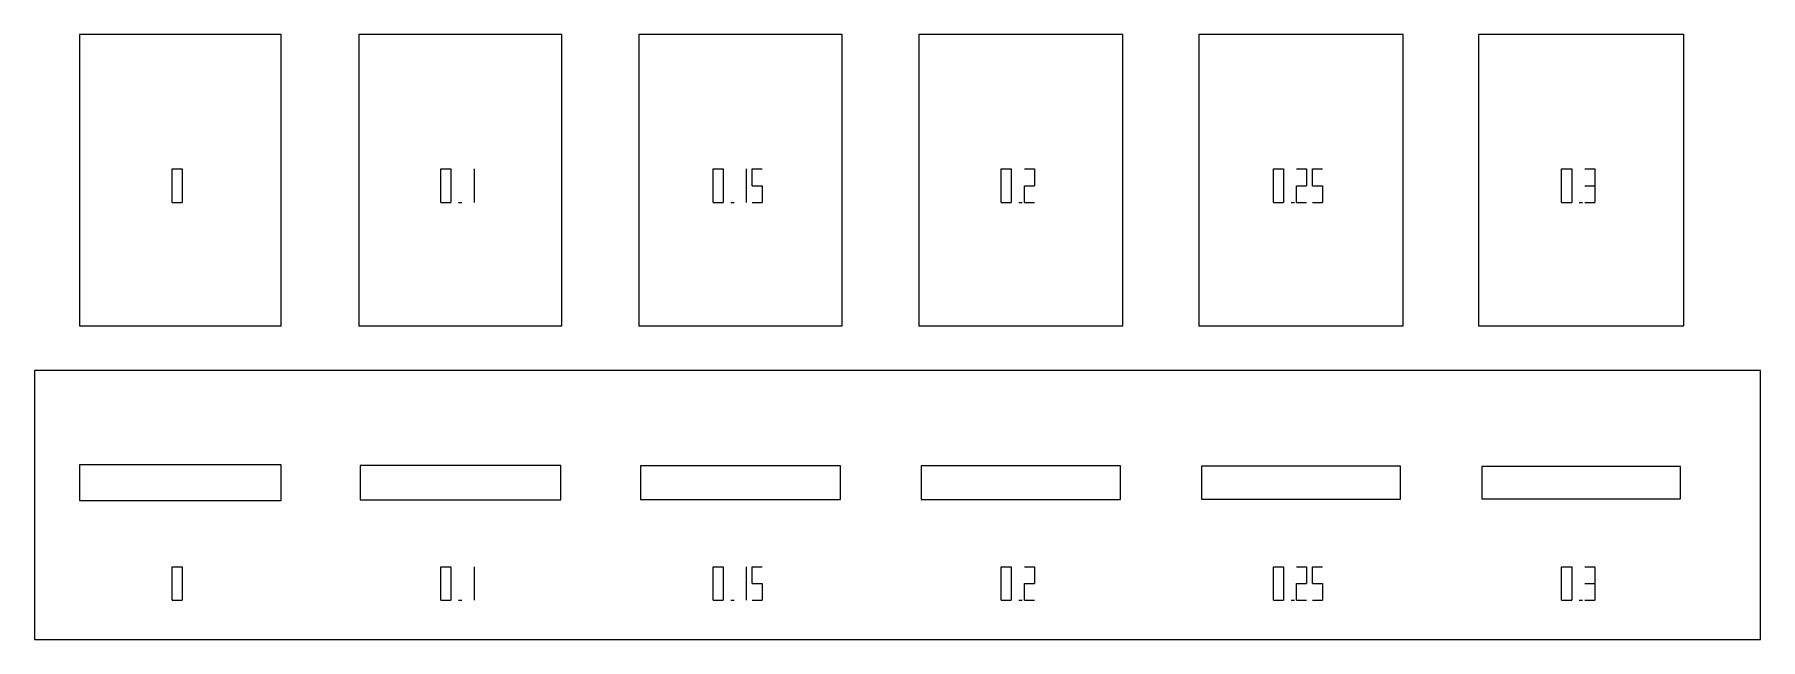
# Model space of a CAD drawing. Extents: x 0 to 154, y 0 to 54.
import ezdxf

# ---------------------------------------------------------------- set-up
doc = ezdxf.new("R2010")
doc.units = 0
doc.layers.add('CUT', color=1, linetype='CONTINUOUS')
doc.layers.add('SCORE', color=5, linetype='CONTINUOUS')

msp = doc.modelspace()

# ---------------------------------------------------------------- linework, layer by layer
at = {"layer": 'CUT'}
for p, q in [((22, 54), (4, 54)), ((4, 54), (4, 28)), ((22, 28), (22, 54)), ((47.05, 54), (28.95, 54)), ((28.95, 54), (28.95, 28)), ((47.05, 28), (47.05, 54)), ((72.075, 54), (53.925, 54)), ((53.925, 54), (53.925, 28)), ((72.075, 28), (72.075, 54)), ((97.1, 54), (78.9, 54)), ((78.9, 54), (78.9, 28)), ((97.1, 28), (97.1, 54)), ((122.125, 54), (103.875, 54)), ((103.875, 54), (103.875, 28)), ((122.125, 28), (122.125, 54)), ((147.15, 54), (128.85, 54)), ((128.85, 54), (128.85, 28)), ((147.15, 28), (147.15, 54)), ((4, 28), (22, 28)), ((28.95, 28), (47.05, 28)), ((53.925, 28), (72.075, 28)), ((78.9, 28), (97.1, 28)), ((103.875, 28), (122.125, 28)), ((128.85, 28), (147.15, 28)), ((154, 24), (0, 24)), ((0, 24), (0, 0)), ((154, 0), (154, 24)), ((22, 15.59), (4, 15.59)), ((4, 15.59), (4, 12.41)), ((22, 12.41), (22, 15.59)), ((46.95, 15.54), (29.05, 15.54)), ((29.05, 15.54), (29.05, 12.46)), ((46.95, 12.46), (46.95, 15.54)), ((71.925, 15.515), (54.075, 15.515)), ((54.075, 15.515), (54.075, 12.485)), ((71.925, 12.485), (71.925, 15.515)), ((96.9, 15.49), (79.1, 15.49)), ((79.1, 15.49), (79.1, 12.51)), ((96.9, 12.51), (96.9, 15.49)), ((121.875, 15.465), (104.125, 15.465)), ((104.125, 15.465), (104.125, 12.535)), ((121.875, 12.535), (121.875, 15.465)), ((146.85, 15.44), (129.15, 15.44)), ((129.15, 15.44), (129.15, 12.56)), ((146.85, 12.56), (146.85, 15.44)), ((4, 12.41), (22, 12.41)), ((29.05, 12.46), (46.95, 12.46)), ((54.075, 12.485), (71.925, 12.485)), ((79.1, 12.51), (96.9, 12.51)), ((104.125, 12.535), (121.875, 12.535)), ((129.15, 12.56), (146.85, 12.56)), ((0, 0), (154, 0))]:
    msp.add_line(p, q, dxfattribs=at)
at = {"layer": 'SCORE'}
for p, q in [((12.2875, 42), (13.1875, 42)), ((12.2875, 40.5), (12.2875, 42)), ((13.1875, 42), (13.1875, 40.5)), ((36.2544, 42), (37.1544, 42)), ((36.2544, 40.5), (36.2544, 42)), ((37.1544, 42), (37.1544, 40.5)), ((39.2206, 42), (39.2206, 40.5)), ((60.5419, 42), (61.4419, 42)), ((60.5419, 40.5), (60.5419, 42)), ((61.4419, 42), (61.4419, 40.5)), ((63.5081, 42), (63.5081, 40.5)), ((64.0331, 42), (64.9331, 42)), ((64.0331, 40.5), (64.0331, 42)), ((86.2544, 42), (87.1544, 42)), ((86.2544, 40.5), (86.2544, 42)), ((87.1544, 42), (87.1544, 40.5)), ((88.3206, 42), (89.2206, 42)), ((89.2206, 42), (89.2206, 40.5)), ((110.5419, 42), (111.4419, 42)), ((110.5419, 40.5), (110.5419, 42)), ((111.4419, 42), (111.4419, 40.5)), ((112.6081, 42), (113.5081, 42)), ((113.5081, 42), (113.5081, 40.5)), ((114.0331, 42), (114.9331, 42)), ((114.0331, 40.5), (114.0331, 42)), ((136.2544, 42), (137.1544, 42)), ((136.2544, 40.5), (136.2544, 42)), ((137.1544, 42), (137.1544, 40.5)), ((138.3206, 42), (139.2206, 42)), ((139.2206, 42), (139.2206, 40.5)), ((12.2875, 39), (12.2875, 40.5)), ((13.1875, 40.5), (13.1875, 39)), ((36.2544, 39), (36.2544, 40.5)), ((37.1544, 40.5), (37.1544, 39)), ((39.2206, 40.5), (39.2206, 39)), ((60.5419, 39), (60.5419, 40.5)), ((61.4419, 40.5), (61.4419, 39)), ((63.5081, 40.5), (63.5081, 39)), ((64.0331, 40.5), (64.9331, 40.5)), ((64.9331, 40.5), (64.9331, 39)), ((86.2544, 39), (86.2544, 40.5)), ((87.1544, 40.5), (87.1544, 39)), ((88.3206, 40.5), (89.2206, 40.5)), ((88.3206, 39), (88.3206, 40.5)), ((110.5419, 39), (110.5419, 40.5)), ((111.4419, 40.5), (111.4419, 39)), ((112.6081, 40.5), (113.5081, 40.5)), ((112.6081, 39), (112.6081, 40.5)), ((114.0331, 40.5), (114.9331, 40.5)), ((114.9331, 40.5), (114.9331, 39)), ((136.2544, 39), (136.2544, 40.5)), ((137.1544, 40.5), (137.1544, 39)), ((138.3206, 40.5), (139.2206, 40.5)), ((139.2206, 40.5), (139.2206, 39)), ((12.2875, 39), (13.1875, 39)), ((36.2544, 39), (37.1544, 39)), ((37.8294, 39), (38.1294, 39)), ((60.5419, 39), (61.4419, 39)), ((62.1169, 39), (62.4169, 39)), ((64.0331, 39), (64.9331, 39)), ((86.2544, 39), (87.1544, 39)), ((87.8294, 39), (88.1294, 39)), ((88.3206, 39), (89.2206, 39)), ((110.5419, 39), (111.4419, 39)), ((112.1169, 39), (112.4169, 39)), ((112.6081, 39), (113.5081, 39)), ((114.0331, 39), (114.9331, 39)), ((136.2544, 39), (137.1544, 39)), ((137.8294, 39), (138.1294, 39)), ((138.3206, 39), (139.2206, 39)), ((12.2875, 6.5), (13.1875, 6.5)), ((12.2875, 5), (12.2875, 6.5)), ((13.1875, 6.5), (13.1875, 5)), ((36.2544, 6.5), (37.1544, 6.5)), ((36.2544, 5), (36.2544, 6.5)), ((37.1544, 6.5), (37.1544, 5)), ((39.2206, 6.5), (39.2206, 5)), ((60.5419, 6.5), (61.4419, 6.5)), ((60.5419, 5), (60.5419, 6.5)), ((61.4419, 6.5), (61.4419, 5)), ((63.5081, 6.5), (63.5081, 5)), ((64.0331, 6.5), (64.9331, 6.5)), ((64.0331, 5), (64.0331, 6.5)), ((86.2544, 6.5), (87.1544, 6.5)), ((86.2544, 5), (86.2544, 6.5)), ((87.1544, 6.5), (87.1544, 5)), ((88.3206, 6.5), (89.2206, 6.5)), ((89.2206, 6.5), (89.2206, 5)), ((110.5419, 6.5), (111.4419, 6.5)), ((110.5419, 5), (110.5419, 6.5)), ((111.4419, 6.5), (111.4419, 5)), ((112.6081, 6.5), (113.5081, 6.5)), ((113.5081, 6.5), (113.5081, 5)), ((114.0331, 6.5), (114.9331, 6.5)), ((114.0331, 5), (114.0331, 6.5)), ((136.2544, 6.5), (137.1544, 6.5)), ((136.2544, 5), (136.2544, 6.5)), ((137.1544, 6.5), (137.1544, 5)), ((138.3206, 6.5), (139.2206, 6.5)), ((139.2206, 6.5), (139.2206, 5)), ((12.2875, 3.5), (12.2875, 5)), ((13.1875, 5), (13.1875, 3.5)), ((36.2544, 3.5), (36.2544, 5)), ((37.1544, 5), (37.1544, 3.5)), ((39.2206, 5), (39.2206, 3.5)), ((60.5419, 3.5), (60.5419, 5)), ((61.4419, 5), (61.4419, 3.5)), ((63.5081, 5), (63.5081, 3.5)), ((64.0331, 5), (64.9331, 5)), ((64.9331, 5), (64.9331, 3.5)), ((86.2544, 3.5), (86.2544, 5)), ((87.1544, 5), (87.1544, 3.5)), ((88.3206, 5), (89.2206, 5)), ((88.3206, 3.5), (88.3206, 5)), ((110.5419, 3.5), (110.5419, 5)), ((111.4419, 5), (111.4419, 3.5)), ((112.6081, 5), (113.5081, 5)), ((112.6081, 3.5), (112.6081, 5)), ((114.0331, 5), (114.9331, 5)), ((114.9331, 5), (114.9331, 3.5)), ((136.2544, 3.5), (136.2544, 5)), ((137.1544, 5), (137.1544, 3.5)), ((138.3206, 5), (139.2206, 5)), ((139.2206, 5), (139.2206, 3.5)), ((12.2875, 3.5), (13.1875, 3.5)), ((36.2544, 3.5), (37.1544, 3.5)), ((37.8294, 3.5), (38.1294, 3.5)), ((60.5419, 3.5), (61.4419, 3.5)), ((62.1169, 3.5), (62.4169, 3.5)), ((64.0331, 3.5), (64.9331, 3.5)), ((86.2544, 3.5), (87.1544, 3.5)), ((87.8294, 3.5), (88.1294, 3.5)), ((88.3206, 3.5), (89.2206, 3.5)), ((110.5419, 3.5), (111.4419, 3.5)), ((112.1169, 3.5), (112.4169, 3.5)), ((112.6081, 3.5), (113.5081, 3.5)), ((114.0331, 3.5), (114.9331, 3.5)), ((136.2544, 3.5), (137.1544, 3.5)), ((137.8294, 3.5), (138.1294, 3.5)), ((138.3206, 3.5), (139.2206, 3.5))]:
    msp.add_line(p, q, dxfattribs=at)

doc.saveas('drawing.dxf')
